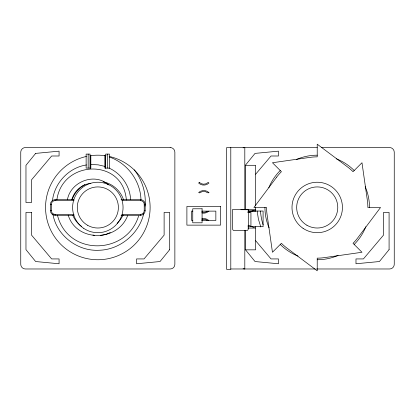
<?xml version="1.0" encoding="UTF-8"?>
<svg xmlns="http://www.w3.org/2000/svg" width="415" height="415" viewBox="0 0 415 415"><rect width="100%" height="100%" fill="white"/><g stroke="black" fill="none" stroke-linecap="round" stroke-linejoin="round"><path stroke-width="0.62" d="M145.022 206.162C146.298 193.25 142.298 179.96 134.221 169.818M52.487 200.445C54.51 182.859 68.937 167.484 86.553 164.947M56.845 200.009C62.26 159.588 123.022 157.799 126.368 199.999M67.412 199.781C70.446 181.796 94.724 172.147 108.45 184.872M143.787 213.403C139.134 233.806 119.956 249.799 98.988 250.266C77.558 251.438 56.549 235.487 52.887 214.145M71.821 199.651C74.093 191.035 81.911 184.084 90.869 183.368M138.62 215.956C126.637 255.375 67.614 256.454 57.446 215.146M127.597 215.759C117.684 241.753 76.645 242.516 68.169 215.084M123.224 215.079L120.537 219.509L117.175 223.363M245.358 209.824L245.358 165.3L255.028 153.394L278.46 151.164L278.46 155.999L271.021 155.999L255.63 174.243M208.932 211.121C207.007 212.729 204.336 213.684 201.866 212.885M201.908 218.772C204.32 218.01 206.924 218.913 208.818 220.458M90.916 164.506L98.137 164.843L104.653 166.337M317.195 147.553L226.663 147.553L226.663 269.423L230.797 269.423L230.797 147.553M321.718 147.553L389.581 147.553A4.669 4.669 0 0 1 394.25 152.222L394.25 264.308A4.669 4.669 0 0 1 389.581 268.977L316.546 268.977M245.358 165.3L255.63 165.3L255.63 205.882M90.812 168.101L86.133 168.101L86.133 154.095L90.029 154.095L90.034 168.101M73.849 215.292L55.086 215.292A4.669 4.669 0 0 1 50.417 210.623L50.417 204.372A4.669 4.669 0 0 1 55.086 199.703L73.849 199.703M121.071 199.703L140.478 199.703A4.669 4.669 0 0 1 145.151 204.372L145.151 210.623A4.669 4.669 0 0 1 140.478 215.292L121.071 215.292M74.062 214.358L55.086 214.358A3.735 3.735 0 0 1 51.351 210.623L51.351 204.372A3.735 3.735 0 0 1 55.086 200.637L74.062 200.637M122.098 200.637L140.478 200.637A3.735 3.735 0 0 1 144.218 204.372L145.146 204.372M50.423 204.372L51.351 204.372M240.923 209.715L255.401 209.715L250.67 211.577A20.506 20.506 0 0 0 249.809 212.003L248.907 212.418A2.08 2.08 0 0 1 248.336 212.516L248.16 212.516A2.91 2.91 0 0 1 247.983 212.516M50.423 210.623L51.351 210.623M140.478 215.292L140.478 214.358A3.735 3.735 0 0 0 144.218 210.623L145.146 210.623M247.926 211.043L263.089 211.043L263.089 226.694L247.926 226.694M192.856 211.121L191.569 211.121L191.569 220.458L192.845 220.458M201.794 211.121L215.852 211.121L215.852 220.458L201.638 220.458M247.926 211.121L255.63 211.121M247.838 212.433L250.935 212.433L250.935 226.699M122.098 214.358L140.478 214.358M247.848 228.058L255.401 228.058L250.67 226.196A20.506 20.506 0 0 1 249.809 225.77L248.907 225.355A2.08 2.08 0 0 0 248.336 225.257L248.16 225.257A2.91 2.91 0 0 0 247.983 225.257M245.524 249.84L255.63 249.84L255.63 226.694M230.797 268.977L315.255 268.977M109.472 157.041C127.379 163.235 140.576 180.971 140.976 199.957M109.067 168.065C121.315 173.605 130.066 186.195 130.606 199.672M81.822 226.595C77.854 223.82 74.679 219.909 72.827 215.432M255.63 240.69L271.021 258.929L278.46 258.929L278.46 263.764L255.028 261.533L245.358 249.633L245.358 230.517M260.807 226.958L258.467 219.436L257.108 211.007M255.63 207.168L255.63 211.043M244.809 209.746L244.809 147.553A4.669 4.669 0 0 0 243.086 147.88M244.809 230.538L244.809 268.977A4.669 4.669 0 0 1 243.086 268.65M144.218 204.372L144.218 210.623M140.478 199.703L140.478 200.637M107.501 154.095L107.501 168.101M105.633 168.101L105.633 154.095L109.482 154.095L109.482 168.101L104.855 168.101L104.839 155.366M105.306 155.366L105.306 168.101M90.828 155.366L90.828 168.101M90.361 155.366L90.361 168.101M88.167 154.095L88.167 168.101M55.086 199.703L55.086 200.637M55.086 214.358L55.086 215.292M263.089 224.769A56.829 56.829 0 0 1 260.506 211.043M365.833 226.709A52.28 52.28 0 0 1 354.187 244.435M338.08 255.407A52.28 52.28 0 0 1 317.221 259.749M297.975 256.076A52.28 52.28 0 0 1 280.25 244.435M269.05 227.788A52.28 52.28 0 0 1 264.936 207.464M268.827 187.679A52.28 52.28 0 0 1 280.25 170.498M296.362 159.526A52.28 52.28 0 0 1 317.221 155.184M336.466 158.852A52.28 52.28 0 0 1 354.187 170.498M365.164 186.61A52.28 52.28 0 0 1 369.5 207.464M109.187 156.429A52.28 52.28 0 0 1 141.084 236.835A52.28 52.28 0 0 1 54.583 236.835A52.28 52.28 0 0 1 86.481 156.429M90.117 155.755A52.28 52.28 0 0 1 106.152 155.848M110.291 232.499A27.115 27.115 0 0 1 100.274 235.419M94.656 235.341A27.115 27.115 0 0 1 92.908 235.077M72.086 199.937A27.115 27.115 0 0 1 84.899 184.587M103.159 181.827A27.115 27.115 0 0 1 123.597 199.937M207.241 211.344A6.697 6.697 0 0 1 201.882 212.018M201.882 219.649A6.697 6.697 0 0 1 207.241 220.329M276.701 177.112L253.913 207.5L266.575 207.5A50.646 50.646 0 0 0 267.084 214.664L272.458 252.263L281.406 243.309A50.646 50.646 0 0 0 286.832 248.014L317.221 270.808L317.221 258.146A50.646 50.646 0 0 0 324.385 257.637L361.984 252.263L353.03 243.309A50.646 50.646 0 0 0 357.735 237.888L380.529 207.5L367.866 207.5A50.646 50.646 0 0 0 367.358 200.336L361.984 162.737L353.03 171.691A50.646 50.646 0 0 0 347.609 166.986L317.221 144.192L317.221 156.854A50.646 50.646 0 0 0 310.057 157.363L272.458 162.737L281.406 171.691A50.646 50.646 0 0 0 276.701 177.112M199.236 182.372L198.655 183.098C201.488 185.764 206.094 185.764 208.932 183.098L208.346 182.372L205.809 183.85L203.376 184.203L201.348 183.679L199.236 182.372M208.932 192.529C207.868 193.878 205.726 190.874 203.791 191.408C201.861 190.874 199.719 193.878 198.655 192.529C201.488 189.863 206.094 189.863 208.932 192.529M35.643 153.394L25.969 165.3L25.969 202.494L31.55 202.494L31.55 179.804L51.636 155.999L59.075 155.999L59.075 151.164L35.643 153.394M169.699 249.633L160.029 261.533L136.592 263.764L136.592 258.929L144.031 258.929L164.117 235.123L164.117 212.433L169.699 212.433L169.699 249.633M389.083 249.633L379.414 261.533L355.982 263.764L355.982 258.929L363.421 258.929L383.507 235.123L383.507 212.433L389.083 212.433L389.083 249.633M170.192 147.553L25.419 147.553A4.669 4.669 0 0 0 20.75 152.222L20.75 264.308A4.669 4.669 0 0 0 25.419 268.977L170.192 268.977A4.669 4.669 0 0 0 174.865 264.308L174.865 152.222A4.669 4.669 0 0 0 170.192 147.553M220.521 206.452L186.895 206.452L186.895 225.132L220.521 225.132L220.521 206.452M202.089 208.787L192.747 208.787L192.747 222.798L202.089 222.798L202.089 208.787M248.31 209.482L232.54 209.482L232.54 228.764A1.868 1.868 0 0 0 234.408 230.631L246.443 230.631A1.868 1.868 0 0 0 248.31 228.764L248.31 209.482M31.55 212.433L25.969 212.433L25.969 249.633L35.643 261.533L59.075 263.764L59.075 258.929L51.636 258.929L31.55 235.123L31.55 212.433M303.085 228.349A25.216 25.216 0 0 0 342.375 209.264A25.216 25.216 0 0 0 306.203 184.779A25.216 25.216 0 0 0 303.085 228.349M306.944 225.262A20.548 20.548 0 0 0 337.769 207.464A20.548 20.548 0 0 0 306.944 189.671A20.548 20.548 0 0 0 306.944 225.262M83.7 228.349A25.216 25.216 0 0 0 122.99 209.264A25.216 25.216 0 0 0 86.813 184.779A25.216 25.216 0 0 0 83.7 228.349M87.56 225.262A20.548 20.548 0 0 0 118.384 207.464A20.548 20.548 0 0 0 87.56 189.671A20.548 20.548 0 0 0 87.56 225.262"/></g></svg>
